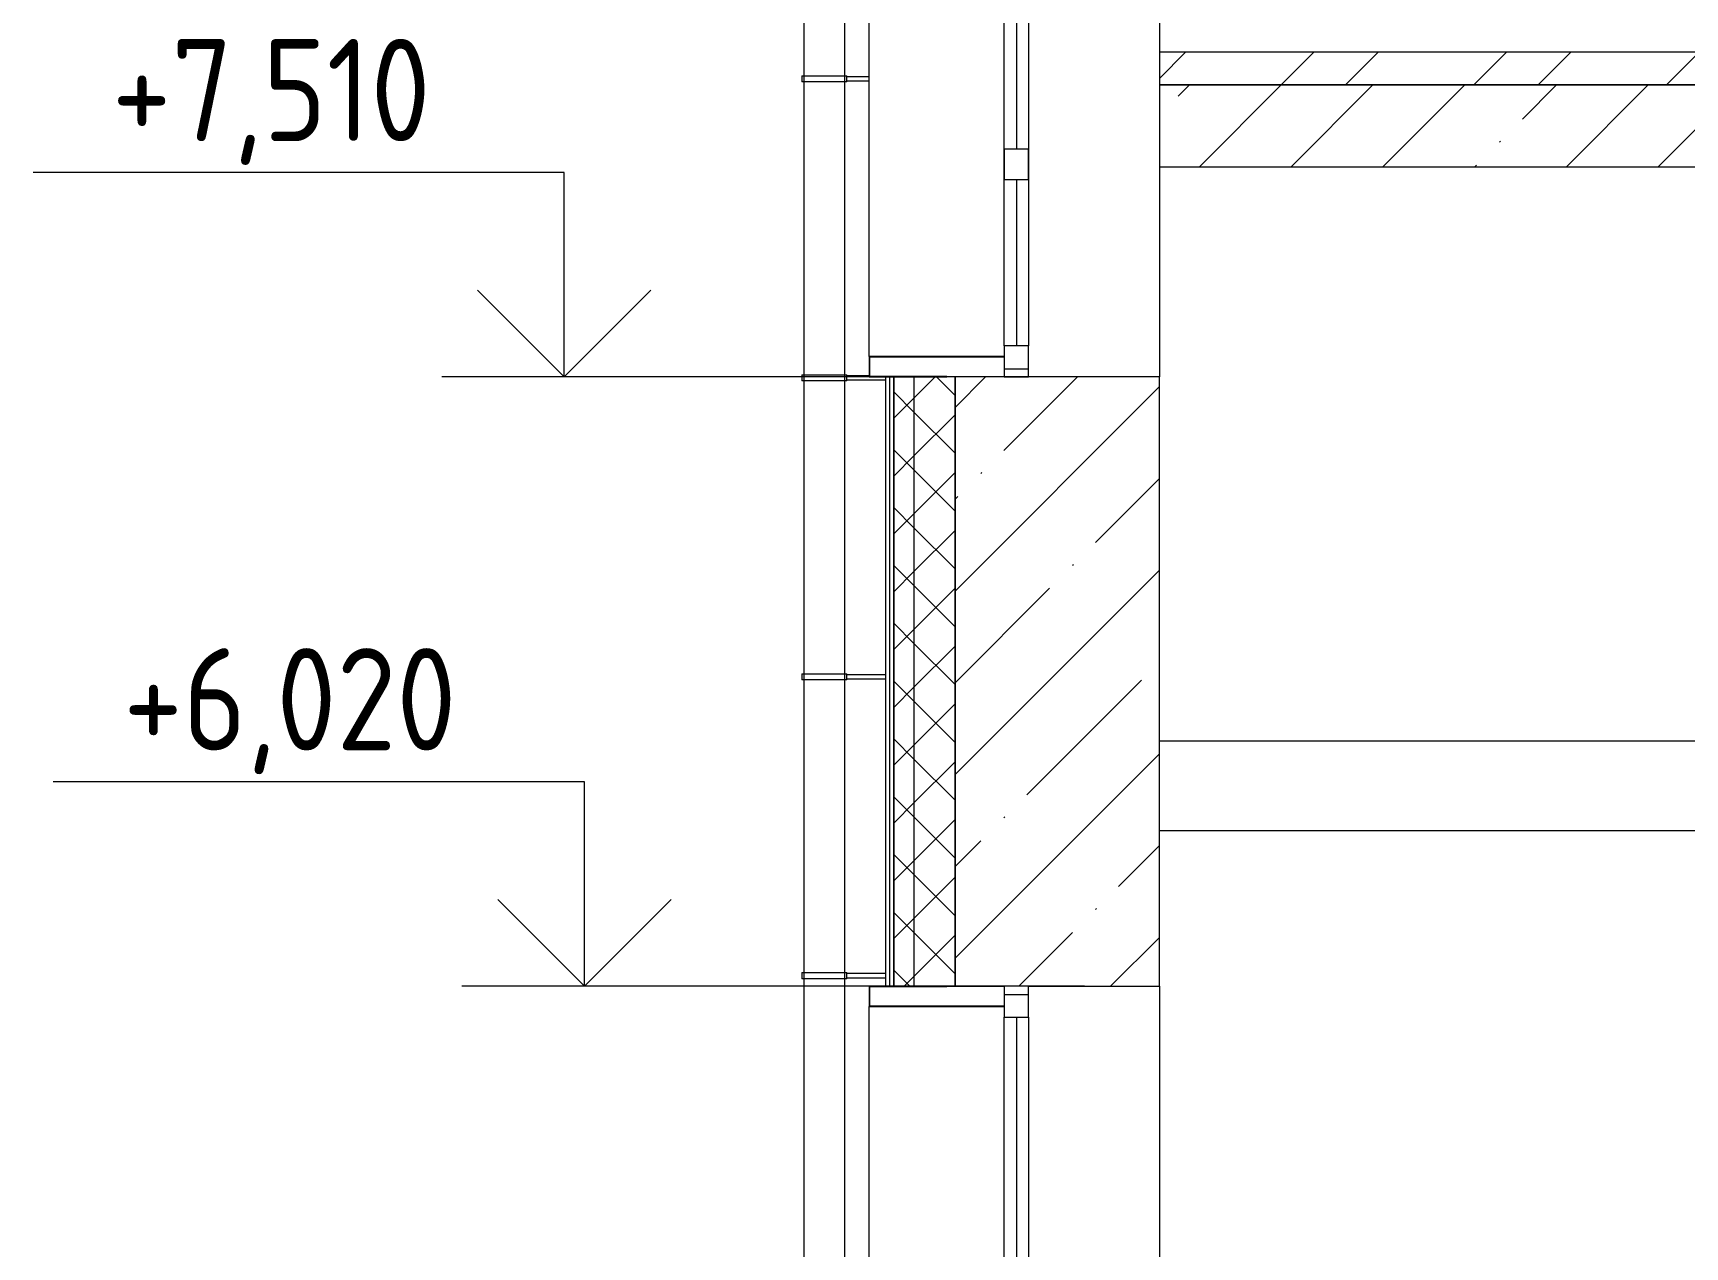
# Model space of a CAD drawing. Header units: millimetres. Extents: x -515342 to 330399, y -224905 to 507333.
# Drawn here: x 243198 to 247241, y 93414 to 96382 of the extents above; entities that cross this region are included whole.
import ezdxf

# ---------------------------------------------------------------- set-up
doc = ezdxf.new("R2010")
doc.units = ezdxf.units.MM
doc.layers.get('0').update_dxf_attribs({"lineweight": 0})
for name, color, linetype, lineweight in [('_ Окна', 7, 'Continuous', 0), ('Аннотация', 7, 'Continuous', 0), ('Витраж', 7, 'Continuous', 0), ('Лестницы', 7, 'Continuous', 0), ('Обобщенные модели', 7, 'Continuous', 0), ('Окна', 7, 'Continuous', 0), ('Отметки', 7, 'Continuous', 0), ('Перекрытие', 7, 'Continuous', 0), ('Стены внутренние', 7, 'Continuous', 0), ('Стены наружные', 7, 'Continuous', 0), ('Стены несущие', 7, 'Continuous', 0), ('Стены отделка', 7, 'Continuous', 0), ('Стены штриховка', 7, 'Continuous', 0)]:
    doc.layers.add(name, color=color, linetype=linetype, lineweight=lineweight)
doc.styles.add('GOST Common_1', font='', dxfattribs={"width": 0.9, "height": 250})
doc.styles.get('GOST Common_1').set_extended_font_data('GOST Common')
pattern_1 = [(45, (-6322.59, 7579.1), (-70.7107, 70.7107), []), (135, (-6322.59, 7579.1), (-70.7107, -70.7107), [])]

# ---------------------------------------------------------------- blocks, each defined once
blk = doc.blocks.new('ОкноРехау_3фр__ - ЛК_1570х1970-9698878-О_АР_П_Разрез 2-2')
at = {"layer": '_ Окна'}
for p, q in [((-15725, 6020), (-15785, 6020)), ((-15785, 6020), (-15785, 5944)), ((-15785, 6000), (-15725, 6000)), ((-15725, 5944), (-15725, 6020)), ((-15785, 5944), (-15725, 5944)), ((-15755, 5944), (-15755, 5218)), ((-15755, 5142), (-15755, 4718)), ((-15785, 4642), (-15785, 4718)), ((-15785, 4718), (-15725, 4718)), ((-15725, 4718), (-15725, 4642)), ((-15725, 4642), (-15785, 4642)), ((-15755, 4642), (-15755, 4236)), ((-15725, 4236), (-15785, 4236)), ((-15785, 4236), (-15785, 4160)), ((-15725, 4160), (-15725, 4236)), ((-15785, 4180), (-15725, 4180)), ((-15785, 4160), (-15725, 4160))]:
    blk.add_line(p, q, dxfattribs=at)
at = {"layer": 'Окна', "color": 253, "true_color": 0xaaaaaa}
for p, q in [((-15725, 6020), (-15785, 6020)), ((-15785, 6020), (-15785, 5944)), ((-15725, 5944), (-15725, 6020)), ((-15785, 5218), (-15785, 5944)), ((-15725, 5944), (-15725, 5218)), ((-15785, 4718), (-15785, 5142)), ((-15725, 5142), (-15725, 4718)), ((-15785, 4718), (-15785, 4642)), ((-15725, 4642), (-15725, 4718)), ((-15785, 4236), (-15785, 4642)), ((-15725, 4642), (-15725, 4236)), ((-15785, 4236), (-15785, 4160)), ((-15725, 4160), (-15725, 4236)), ((-15785, 4160), (-15725, 4160))]:
    blk.add_line(p, q, dxfattribs=at)
blk = doc.blocks.new('Прямоугольный импост - АР_Откос_Металлический_50х330 Белый Правый-9899493-О_АР_П_Разрез 2-2')
at = {"layer": 'Витраж', "lineweight": 18}
for p, q in [((-15925, 6020), (-16115, 6020)), ((-16115, 6020), (-16115, 5970)), ((-16114, 5971), (-16114, 6019)), ((-16114, 6019), (-15925, 6019)), ((-15925, 6019), (-15925, 6020)), ((-16115, 5970), (-15785, 5970)), ((-15785, 5971), (-16114, 5971))]:
    blk.add_line(p, q, dxfattribs=at)
blk = doc.blocks.new('Прямоугольный импост - АР_Откос_Металлический_50х330 Белый Левый-9898760-О_АР_П_Разрез 2-2')
at = {"layer": 'Витраж'}
for p, q in [((-16115, 4210), (-16115, 5970)), ((-15785, 5218), (-15785, 5142))]:
    blk.add_line(p, q, dxfattribs=at)
blk = doc.blocks.new('Прямоугольный импост - АР_Откос_Металлический_50х330 Белый Левый-9898761-О_АР_П_Разрез 2-2')
at = {"layer": 'Витраж', "lineweight": 18}
for p, q in [((-15785, 4210), (-16115, 4210)), ((-16115, 4210), (-16115, 4160)), ((-16114, 4161), (-16114, 4209)), ((-16114, 4209), (-15785, 4209)), ((-16115, 4160), (-15925, 4160)), ((-15925, 4161), (-16114, 4161)), ((-15925, 4160), (-15925, 4161))]:
    blk.add_line(p, q, dxfattribs=at)
blk = doc.blocks.new('Влж_Водосточная труба_Хомут - Хомут-9745428-О_АР_П_Разрез 2-2')
at = {"layer": 'Обобщенные модели'}
for p, q in [((-16170, 12630.8), (-16170, 12633.3)), ((-16115, 12630.8), (-16170, 12630.8)), ((-16170, 12618.3), (-16170, 12620.8)), ((-16170, 12620.8), (-16115, 12620.8))]:
    blk.add_line(p, q, dxfattribs=at)
for points in [[(-16170, 12630.7), (-16170, 12630.7), (-16170, 12630.8), (-16170, 12630.8)], [(-16170, 12620.8), (-16170, 12620.8), (-16170, 12620.8), (-16170, 12620.8)]]:
    blk.add_open_spline(points, degree=3, dxfattribs=at)
for points, knots in [([(-16170, 12630.8), (-16170, 12630.8), (-16170, 12630.8), (-16170, 12630.7), (-16170, 12630.7)], [0.49995738, 0.49995738, 0.49995738, 0.49995738, 0.51388889, 0.54861111, 0.54861111, 0.54861111, 0.54861111]), ([(-16170, 12620.8), (-16170, 12620.8), (-16170, 12620.8), (-16170, 12620.8), (-16170, 12620.8)], [0.5000435, 0.5000435, 0.5000435, 0.5000435, 0.51388889, 0.54861111, 0.54861111, 0.54861111, 0.54861111])]:
    blk.add_open_spline(points, degree=3, knots=knots, dxfattribs=at)
blk = doc.blocks.new('Влж_Водосточная труба_Хомут - Хомут-V222-О_АР_П_Разрез 2-2')
at = {"layer": 'Обобщенные модели'}
for p, q in [((-16170, 7513), (-16170, 7515.5)), ((-16115, 7513), (-16170, 7513)), ((-16170, 7500.5), (-16170, 7503)), ((-16170, 7503), (-16075, 7503))]:
    blk.add_line(p, q, dxfattribs=at)
for points in [[(-16170, 7512.9), (-16170, 7513), (-16170, 7513), (-16170, 7513)], [(-16170, 7503.1), (-16170, 7503), (-16170, 7503), (-16170, 7503)]]:
    blk.add_open_spline(points, degree=3, dxfattribs=at)
for points, knots in [([(-16170, 7513), (-16170, 7513), (-16170, 7513), (-16170, 7513), (-16170, 7512.9)], [0.49995738, 0.49995738, 0.49995738, 0.49995738, 0.51388889, 0.54861111, 0.54861111, 0.54861111, 0.54861111]), ([(-16170, 7503), (-16170, 7503), (-16170, 7503), (-16170, 7503), (-16170, 7503)], [0.5000435, 0.5000435, 0.5000435, 0.5000435, 0.51388889, 0.54861111, 0.54861111, 0.54861111, 0.54861111])]:
    blk.add_open_spline(points, degree=3, knots=knots, dxfattribs=at)
blk = doc.blocks.new('Влж_Водосточная труба_Хомут - Хомут-V221-О_АР_П_Разрез 2-2')
at = {"layer": 'Обобщенные модели'}
for p, q in [((-16170, 10437.4), (-16170, 10439.9)), ((-16075, 10437.4), (-16170, 10437.4)), ((-16170, 10424.9), (-16170, 10427.4)), ((-16170, 10427.4), (-16075, 10427.4))]:
    blk.add_line(p, q, dxfattribs=at)
for points in [[(-16170, 10437.4), (-16170, 10437.4), (-16170, 10437.4), (-16170, 10437.4)], [(-16170, 10427.5), (-16170, 10427.5), (-16170, 10427.4), (-16170, 10427.4)]]:
    blk.add_open_spline(points, degree=3, dxfattribs=at)
for points, knots in [([(-16170, 10437.4), (-16170, 10437.4), (-16170, 10437.4), (-16170, 10437.4), (-16170, 10437.4)], [0.49995738, 0.49995738, 0.49995738, 0.49995738, 0.51388889, 0.54861111, 0.54861111, 0.54861111, 0.54861111]), ([(-16170, 10427.4), (-16170, 10427.4), (-16170, 10427.4), (-16170, 10427.5), (-16170, 10427.5)], [0.5000435, 0.5000435, 0.5000435, 0.5000435, 0.51388889, 0.54861111, 0.54861111, 0.54861111, 0.54861111])]:
    blk.add_open_spline(points, degree=3, knots=knots, dxfattribs=at)
blk = doc.blocks.new('ASVP_ОМ_Водосточная труба_На стене - Труба 100-9889141-О_АР_П_Разрез 2-2')
at = {"layer": 'Обобщенные модели'}
for p, q in [((-16275, 12695.760475), (-16275, 3400)), ((-16175, 3400), (-16175, 12695.760475))]:
    blk.add_line(p, q, dxfattribs=at)
blk = doc.blocks.new('Влж_Водосточная труба_Хомут - Хомут-V227-О_АР_П_Разрез 2-2')
at = {"layer": 'Обобщенные модели'}
for p, q in [((-16280, 12633.3), (-16280, 12618.3)), ((-16280, 12633.3), (-16225, 12633.3)), ((-16225, 12618.3), (-16280, 12618.3)), ((-16225, 12633.3), (-16170, 12633.3)), ((-16170, 12618.3), (-16225, 12618.3)), ((-16170, 12630.8), (-16170, 12633.3)), ((-16115, 12630.8), (-16170, 12630.8)), ((-16170, 12618.3), (-16170, 12620.8)), ((-16170, 12620.8), (-16115, 12620.8))]:
    blk.add_line(p, q, dxfattribs=at)
for points, knots in [([(-16170.2, 12625.8), (-16170.2, 12626.1), (-16170.2, 12626.7), (-16170.2, 12627.5), (-16170.2, 12628.3), (-16170.1, 12629), (-16170.1, 12629.6), (-16170.1, 12630.1), (-16170, 12630.5), (-16170, 12630.7), (-16170, 12630.8), (-16170, 12630.8)], [0, 0, 0, 0, 0.0555556, 0.1111111, 0.1666667, 0.2222222, 0.2777778, 0.3333333, 0.3888889, 0.4444444, 0.4999565, 0.4999565, 0.4999565, 0.4999565]), ([(-16170, 12620.8), (-16170, 12620.8), (-16170, 12620.8), (-16170, 12620.8), (-16170, 12621), (-16170, 12621.3), (-16170.1, 12621.9), (-16170.1, 12622.7), (-16170.2, 12624), (-16170.2, 12625), (-16170.2, 12625.8)], [0.5000435, 0.5000435, 0.5000435, 0.5000435, 0.5138889, 0.5486111, 0.5833333, 0.6527778, 0.7222222, 0.7916667, 0.8611111, 1, 1, 1, 1]), ([(-16170, 12630.8), (-16170, 12630.8), (-16170, 12630.8), (-16170, 12630.7), (-16170, 12630.7)], [0.49995738, 0.49995738, 0.49995738, 0.49995738, 0.51388889, 0.54861111, 0.54861111, 0.54861111, 0.54861111])]:
    blk.add_open_spline(points, degree=3, knots=knots, dxfattribs=at)
blk.add_open_spline([(-16170, 12620.8), (-16170, 12620.8), (-16170, 12620.8), (-16170, 12620.8)], degree=3, dxfattribs=at)
blk = doc.blocks.new('Влж_Водосточная труба_Хомут - Хомут-V229-О_АР_П_Разрез 2-2')
at = {"layer": 'Обобщенные модели'}
for p, q in [((-16280, 7515.5), (-16280, 7500.5)), ((-16280, 7515.5), (-16225, 7515.5)), ((-16225, 7500.5), (-16280, 7500.5)), ((-16225, 7515.5), (-16170, 7515.5)), ((-16170, 7500.5), (-16225, 7500.5)), ((-16170, 7513), (-16170, 7515.5)), ((-16115, 7513), (-16170, 7513)), ((-16170, 7500.5), (-16170, 7503)), ((-16170, 7503), (-16075, 7503))]:
    blk.add_line(p, q, dxfattribs=at)
for points, knots in [([(-16170.2, 7508), (-16170.2, 7508.3), (-16170.2, 7508.9), (-16170.2, 7509.7), (-16170.2, 7510.5), (-16170.1, 7511.2), (-16170.1, 7511.8), (-16170.1, 7512.3), (-16170, 7512.7), (-16170, 7512.9), (-16170, 7513), (-16170, 7513)], [0, 0, 0, 0, 0.0555556, 0.1111111, 0.1666667, 0.2222222, 0.2777778, 0.3333333, 0.3888889, 0.4444444, 0.4999565, 0.4999565, 0.4999565, 0.4999565]), ([(-16170, 7503), (-16170, 7503), (-16170, 7503), (-16170, 7503), (-16170, 7503.2), (-16170, 7503.5), (-16170.1, 7504.1), (-16170.1, 7504.9), (-16170.2, 7506.2), (-16170.2, 7507.2), (-16170.2, 7508)], [0.5000435, 0.5000435, 0.5000435, 0.5000435, 0.5138889, 0.5486111, 0.5833333, 0.6527778, 0.7222222, 0.7916667, 0.8611111, 1, 1, 1, 1]), ([(-16170, 7513), (-16170, 7513), (-16170, 7513), (-16170, 7513), (-16170, 7512.9)], [0.49995738, 0.49995738, 0.49995738, 0.49995738, 0.51388889, 0.54861111, 0.54861111, 0.54861111, 0.54861111])]:
    blk.add_open_spline(points, degree=3, knots=knots, dxfattribs=at)
blk.add_open_spline([(-16170, 7503.1), (-16170, 7503), (-16170, 7503), (-16170, 7503)], degree=3, dxfattribs=at)
blk = doc.blocks.new('Влж_Водосточная труба_Хомут - Хомут-V228-О_АР_П_Разрез 2-2')
at = {"layer": 'Обобщенные модели'}
for p, q in [((-16280, 10439.9), (-16280, 10424.9)), ((-16280, 10439.9), (-16225, 10439.9)), ((-16225, 10439.9), (-16170, 10439.9)), ((-16170, 10437.4), (-16170, 10439.9)), ((-16075, 10437.4), (-16170, 10437.4)), ((-16225, 10424.9), (-16280, 10424.9)), ((-16170, 10424.9), (-16225, 10424.9)), ((-16170, 10424.9), (-16170, 10427.4)), ((-16170, 10427.4), (-16075, 10427.4))]:
    blk.add_line(p, q, dxfattribs=at)
for points, knots in [([(-16170.2, 10432.4), (-16170.2, 10432.7), (-16170.2, 10433.3), (-16170.2, 10434.1), (-16170.2, 10434.9), (-16170.1, 10435.7), (-16170.1, 10436.3), (-16170.1, 10436.8), (-16170, 10437.1), (-16170, 10437.4), (-16170, 10437.4), (-16170, 10437.4)], [0, 0, 0, 0, 0.0555556, 0.1111111, 0.1666667, 0.2222222, 0.2777778, 0.3333333, 0.3888889, 0.4444444, 0.4999565, 0.4999565, 0.4999565, 0.4999565]), ([(-16170, 10427.4), (-16170, 10427.4), (-16170, 10427.4), (-16170, 10427.5), (-16170, 10427.6), (-16170, 10428), (-16170.1, 10428.6), (-16170.1, 10429.4), (-16170.2, 10430.6), (-16170.2, 10431.7), (-16170.2, 10432.4)], [0.5000435, 0.5000435, 0.5000435, 0.5000435, 0.5138889, 0.5486111, 0.5833333, 0.6527778, 0.7222222, 0.7916667, 0.8611111, 1, 1, 1, 1]), ([(-16170, 10437.4), (-16170, 10437.4), (-16170, 10437.4), (-16170, 10437.4), (-16170, 10437.4)], [0.49995738, 0.49995738, 0.49995738, 0.49995738, 0.51388889, 0.54861111, 0.54861111, 0.54861111, 0.54861111])]:
    blk.add_open_spline(points, degree=3, knots=knots, dxfattribs=at)
blk.add_open_spline([(-16170, 10427.5), (-16170, 10427.5), (-16170, 10427.4), (-16170, 10427.4)], degree=3, dxfattribs=at)
blk = doc.blocks.new('СД_Люблино_Фасады_rvt-2-О_АР_П_Разрез 2-2')
at = {"layer": 'Стены внутренние'}
h = blk.add_hatch(dxfattribs=at)
h.set_pattern_fill('FP_37', color=256, style=0, pattern_type=2)
h.set_pattern_definition([(45, (-6322.6, 7579.1), (-224.5064, 224.5064), []), (45, (-6098.08, 7579.1), (-224.5064, 224.5064), [396.875, -79.375, 3.353, -76.022])])
h.paths.add_polyline_path([(-15905, -3570), (-15405, -3570), (-15405, -1055), (-15905, -1055), (-15905, -3144.6)])
h.paths.add_polyline_path([(-15405, 2600), (-15405, 4160), (-15905, 4160), (-15905, 2600), (-15631.5, 2600)])
h.paths.add_polyline_path([(-15905, 6020), (-15405, 6020), (-15405, 7510), (-15905, 7510), (-15905, 6066.3)])
h.paths.add_polyline_path([(-15905, 9370), (-15405, 9370), (-15405, 10810), (-15905, 10810), (-15905, 9382.2)])
h.paths.add_polyline_path([(-15905, 12670), (-15405, 12670), (-15405, 13250), (-15905, 13250), (-15905, 12698.1)])
at = {"layer": 'Стены наружные'}
h = blk.add_hatch(dxfattribs=at)
h.set_pattern_fill('FP_39', color=256, style=0, pattern_type=2)
h.set_pattern_definition(pattern_1)
h.paths.add_polyline_path([(-16005, 2600), (-16005, 4160), (-16055, 4160), (-16055, 2600)])
h.paths.add_polyline_path([(-16055, 6020), (-16005, 6020), (-16005, 7510), (-16055, 7510), (-16055, 6066.3)])
h.paths.add_polyline_path([(-16055, 9370), (-16005, 9370), (-16005, 10810), (-16055, 10810), (-16055, 9382.2)])
h.paths.add_polyline_path([(-16005, 12670), (-16005, 13470), (-16055, 13470), (-16055, 12670)])
h = blk.add_hatch(dxfattribs=at)
h.set_pattern_fill('FP_39', color=256, style=0, pattern_type=2)
h.set_pattern_definition(pattern_1)
h.paths.add_polyline_path([(-15905, 2600), (-15905, 4160), (-16005, 4160), (-16005, 2600), (-15952.9, 2600)])
h.paths.add_polyline_path([(-15905, 6020), (-15905, 7510), (-16005, 7510), (-16005, 6020), (-15952.9, 6020)])
h.paths.add_polyline_path([(-15905, 9370), (-15905, 10810), (-16005, 10810), (-16005, 9370), (-15952.9, 9370)])
h.paths.add_polyline_path([(-15952.9, 12670), (-15905, 12670), (-15905, 13470), (-16005, 13470), (-16005, 12670)])
at = {"layer": 'Стены внутренние'}
for p, q in [((-15405, 9370), (-15405, 8304)), ((-15405, 8024), (-15405, 7510)), ((-15405, 6020), (-15405, 5040.2))]:
    blk.add_line(p, q, dxfattribs=at)
at = {"layer": 'Стены несущие'}
for p, q in [((-15785, 7510), (-15905, 7510)), ((-15905, 7510), (-15905, 6020)), ((-15905, 6020), (-15905, 7510)), ((-15405, 7510), (-15725, 7510)), ((-15405, 6020), (-15405, 7510)), ((-15905, 6020), (-15785, 6020)), ((-15725, 6020), (-15405, 6020))]:
    blk.add_line(p, q, dxfattribs=at)
at = {"layer": 'Стены отделка', "lineweight": 9}
for p, q in [((-16065, 7510), (-16075, 7510)), ((-16075, 7510), (-16075, 6020)), ((-16055, 7510), (-16065, 7510)), ((-16005, 7510), (-16055, 7510)), ((-15905, 7510), (-16005, 7510)), ((-16075, 6020), (-16065, 6020)), ((-16065, 6020), (-16055, 6020)), ((-16055, 6020), (-16005, 6020)), ((-16005, 6020), (-15905, 6020))]:
    blk.add_line(p, q, dxfattribs=at)
at = {"layer": 'Стены штриховка'}
for p, q in [((-16065, 6020), (-16065, 7510)), ((-16055, 7510), (-16055, 6020)), ((-16055, 6020), (-16055, 7510)), ((-16005, 6020), (-16005, 7510))]:
    blk.add_line(p, q, dxfattribs=at)
at = {"layer": 'Витраж', "lineweight": 9}
for name, p in [('Прямоугольный импост - АР_Откос_Металлический_50х330 Белый Левый-9898760-О_АР_П_Разрез 2-2', (0, 3350)), ('Прямоугольный импост - АР_Откос_Металлический_50х330 Белый Левый-9898761-О_АР_П_Разрез 2-2', (0, 3350)), ('Прямоугольный импост - АР_Откос_Металлический_50х330 Белый Правый-9899493-О_АР_П_Разрез 2-2', (0, 0)), ('Прямоугольный импост - АР_Откос_Металлический_50х330 Белый Левый-9898760-О_АР_П_Разрез 2-2', (0, 0))]:
    blk.add_blockref(name, p, dxfattribs=at)
at = {"layer": 'Обобщенные модели', "lineweight": 9}
for name, p in [('ASVP_ОМ_Водосточная труба_На стене - Труба 100-9889141-О_АР_П_Разрез 2-2', (0, 0)), ('Влж_Водосточная труба_Хомут - Хомут-V227-О_АР_П_Разрез 2-2', (0, -4386.7)), ('Влж_Водосточная труба_Хомут - Хомут-9745428-О_АР_П_Разрез 2-2', (0, -4386.7)), ('Влж_Водосточная труба_Хомут - Хомут-9745428-О_АР_П_Разрез 2-2', (0, -4386.7)), ('Влж_Водосточная труба_Хомут - Хомут-V229-О_АР_П_Разрез 2-2', (0, 0)), ('Влж_Водосточная труба_Хомут - Хомут-V222-О_АР_П_Разрез 2-2', (0, 0)), ('Влж_Водосточная труба_Хомут - Хомут-V222-О_АР_П_Разрез 2-2', (0, 0)), ('Влж_Водосточная труба_Хомут - Хомут-V228-О_АР_П_Разрез 2-2', (0, -3655.6)), ('Влж_Водосточная труба_Хомут - Хомут-V221-О_АР_П_Разрез 2-2', (0, -3655.6)), ('Влж_Водосточная труба_Хомут - Хомут-V221-О_АР_П_Разрез 2-2', (0, -3655.6)), ('Влж_Водосточная труба_Хомут - Хомут-V228-О_АР_П_Разрез 2-2', (0, -4386.7)), ('Влж_Водосточная труба_Хомут - Хомут-V221-О_АР_П_Разрез 2-2', (0, -4386.7)), ('Влж_Водосточная труба_Хомут - Хомут-V221-О_АР_П_Разрез 2-2', (0, -4386.7))]:
    blk.add_blockref(name, p, dxfattribs=at)
at = {"layer": 'Окна', "lineweight": 9}
for p in [(0, 3350), (0, 0)]:
    blk.add_blockref('ОкноРехау_3фр__ - ЛК_1570х1970-9698878-О_АР_П_Разрез 2-2', p, dxfattribs=at)
blk = doc.blocks.new('Высотные отметки - Стрелка вверх-5091-О_АР_П_Разрез 2-2')
at = {"layer": 'Аннотация'}
for p, q in [((-16859.5, 13170), (-18159.5, 13170)), ((-16859.5, 12670), (-16859.5, 13170)), ((-16859.5, 12670), (-17071.7, 12882.1)), ((-16859.5, 12670), (-16647.4, 12882.1)), ((-16559.5, 12670), (-17159.5, 12670))]:
    blk.add_line(p, q, dxfattribs=at)

msp = doc.modelspace()

# ---------------------------------------------------------------- hatches: boundary and pattern name
at = {"layer": 'Лестницы'}
h = msp.add_hatch(dxfattribs=at)
h.set_pattern_fill('FP_45', color=256, style=0, pattern_type=2)
h.set_pattern_definition([(45, (255037.12, 95610.5), (-235.732, 235.732), []), (45, (255194.28, 95610.5), (-235.732, 235.732), [])])
h.paths.add_polyline_path([(245954.7107, 96255.3929), (247700.4138, 96255.3929), (247700.4138, 96335.3929), (245954.7107, 96335.3929), (245954.7107, 96308.2648)])
h = msp.add_hatch(dxfattribs=at)
h.set_pattern_fill('FP_37', color=256, style=0, pattern_type=2)
h.set_pattern_definition([(45, (255037.12, 95610.5), (-224.506, 224.506), []), (45, (255261.63, 95610.5), (-224.506, 224.506), [396.875, -79.375, 3.353, -76.022])])
h.paths.add_polyline_path([(247685.4138, 95982.3854), (247685.4138, 96255.3929), (245954.7107, 96255.3929), (245954.7107, 96055.3929), (247534.2079, 96055.3929), (247656.5081, 95996.342)])

# ---------------------------------------------------------------- linework, layer by layer
for p, q in [((247700.4138, 96335.3929), (245954.7107, 96335.3929)), ((245954.7107, 96335.3929), (245954.7107, 96255.3929)), ((247685.4138, 96255.3929), (245954.7107, 96255.3929)), ((245954.7107, 96255.3929), (245954.7107, 96055.3929)), ((245954.7107, 96255.3929), (247700.4138, 96255.3929)), ((245954.7107, 96055.3929), (247534.2079, 96055.3929))]:
    msp.add_line(p, q, dxfattribs=at)
at = {"layer": 'Отметки'}
for p, q in [((244516.2099, 95541.3929), (244498.3918, 95541.3929)), ((245852.566, 95541.3929), (244516.2099, 95541.3929)), ((245771.3352, 94051.3929), (244547.82, 94051.3929))]:
    msp.add_line(p, q, dxfattribs=at)
at = {"layer": 'Перекрытие'}
for p, q in [((245954.7107, 94651.3929), (247434.7688, 94651.3929)), ((247419.6205, 94431.3929), (245954.7107, 94431.3929))]:
    msp.add_line(p, q, dxfattribs=at)

# ---------------------------------------------------------------- block references
msp.add_blockref('СД_Люблино_Фасады_rvt-2-О_АР_П_Разрез 2-2', (261359.7107, 88031.3929))
at = {"layer": 'Отметки'}
for p in [(261357.9327, 82871.3929), (261407.3609, 81381.3929)]:
    msp.add_blockref('Высотные отметки - Стрелка вверх-5091-О_АР_П_Разрез 2-2', p, dxfattribs=at)

# ---------------------------------------------------------------- texts
at = {"layer": 'Отметки', "char_height": 250, "attachment_point": 1, "line_spacing_factor": 1.022761, "style": 'GOST Common_1'}
for s, insert, width in [('+7,510', (243391.0867, 96368.1), 977.532294), ('+6,020', (243419.1439, 94878.1), 1028.822569)]:
    msp.add_mtext(s, dxfattribs=dict(at, insert=insert, width=width))

doc.saveas('drawing.dxf')
